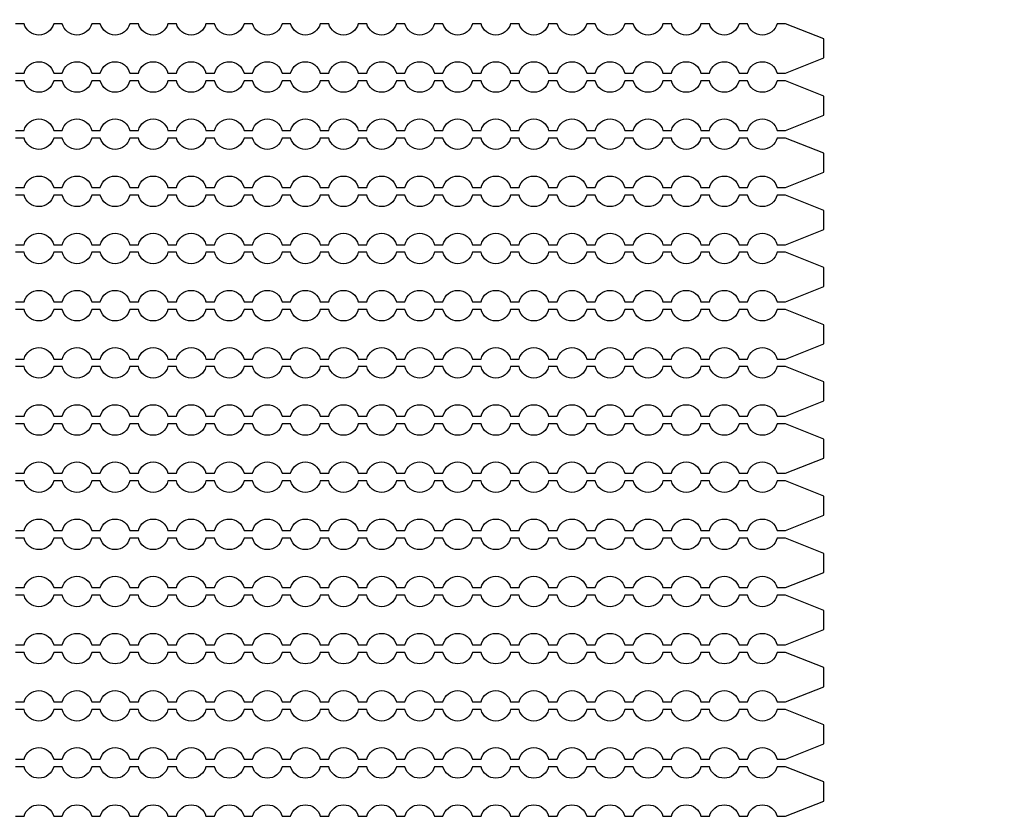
# Model space of a CAD drawing. Extents: x 4056 to 105656, y 4120 to 105720.
# Drawn here: x 69452 to 70758, y 45659 to 46709 of the extents above; entities that cross this region are included whole.
import ezdxf

# ---------------------------------------------------------------- set-up
doc = ezdxf.new("R2010")
doc.units = 13
doc.header["$MEASUREMENT"] = 0
doc.layers.add('Main Layer', color=7, linetype='Continuous', lineweight=0)

msp = doc.modelspace()

# ---------------------------------------------------------------- linework, layer by layer
for points in [[(69446.5, 46638.9), (69457.7, 46638.9, -0.774597), (69496.5, 46638.9), (69507.7, 46638.9, -0.774597), (69546.5, 46638.9), (69557.7, 46638.9, -0.774597), (69596.5, 46638.9), (69607.7, 46638.9, -0.774597), (69646.5, 46638.9), (69657.7, 46638.9, -0.774597), (69696.5, 46638.9), (69707.7, 46638.9, -0.774597), (69746.5, 46638.9), (69757.7, 46638.9, -0.774597), (69796.5, 46638.9), (69807.7, 46638.9, -0.774597), (69846.5, 46638.9), (69857.7, 46638.9, -0.774597), (69896.5, 46638.9), (69907.7, 46638.9, -0.774597), (69946.5, 46638.9), (69957.7, 46638.9, -0.774597), (69996.5, 46638.9), (70007.7, 46638.9, -0.774597), (70046.5, 46638.9), (70057.7, 46638.9, -0.774597), (70096.5, 46638.9), (70107.7, 46638.9, -0.774597), (70146.5, 46638.9), (70157.7, 46638.9, -0.774597), (70196.5, 46638.9), (70207.7, 46638.9, -0.774597), (70246.5, 46638.9), (70257.7, 46638.9, -0.774597), (70296.5, 46638.9), (70307.7, 46638.9, -0.774597), (70346.5, 46638.9), (70357.7, 46638.9, -0.774597), (70396.5, 46638.9), (70407.7, 46638.9, -0.774597), (70446.5, 46638.9), (70457.7, 46638.9), (70507.7, 46658.9), (70507.7, 46683.9), (70457.7, 46703.9), (70446.5, 46703.9, -0.774597), (70407.7, 46703.9), (70396.5, 46703.9, -0.774597), (70357.7, 46703.9), (70346.5, 46703.9, -0.774597), (70307.7, 46703.9), (70296.5, 46703.9, -0.774597), (70257.7, 46703.9), (70246.5, 46703.9, -0.774597), (70207.7, 46703.9), (70196.5, 46703.9, -0.774597), (70157.7, 46703.9), (70146.5, 46703.9, -0.774597), (70107.7, 46703.9), (70096.5, 46703.9, -0.774597), (70057.7, 46703.9), (70046.5, 46703.9, -0.774597), (70007.7, 46703.9), (69996.5, 46703.9, -0.774597), (69957.7, 46703.9), (69946.5, 46703.9, -0.774597), (69907.7, 46703.9), (69896.5, 46703.9, -0.774597), (69857.7, 46703.9), (69846.5, 46703.9, -0.774597), (69807.7, 46703.9), (69796.5, 46703.9, -0.774597), (69757.7, 46703.9), (69746.5, 46703.9, -0.774597), (69707.7, 46703.9), (69696.5, 46703.9, -0.774597), (69657.7, 46703.9), (69646.5, 46703.9, -0.774597), (69607.7, 46703.9), (69596.5, 46703.9, -0.774597), (69557.7, 46703.9), (69546.5, 46703.9, -0.774597), (69507.7, 46703.9), (69496.5, 46703.9, -0.774597), (69457.7, 46703.9), (69446.5, 46703.9, -0.774597)], [(69446.5, 46563.9), (69457.7, 46563.9, -0.774597), (69496.5, 46563.9), (69507.7, 46563.9, -0.774597), (69546.5, 46563.9), (69557.7, 46563.9, -0.774597), (69596.5, 46563.9), (69607.7, 46563.9, -0.774597), (69646.5, 46563.9), (69657.7, 46563.9, -0.774597), (69696.5, 46563.9), (69707.7, 46563.9, -0.774597), (69746.5, 46563.9), (69757.7, 46563.9, -0.774597), (69796.5, 46563.9), (69807.7, 46563.9, -0.774597), (69846.5, 46563.9), (69857.7, 46563.9, -0.774597), (69896.5, 46563.9), (69907.7, 46563.9, -0.774597), (69946.5, 46563.9), (69957.7, 46563.9, -0.774597), (69996.5, 46563.9), (70007.7, 46563.9, -0.774597), (70046.5, 46563.9), (70057.7, 46563.9, -0.774597), (70096.5, 46563.9), (70107.7, 46563.9, -0.774597), (70146.5, 46563.9), (70157.7, 46563.9, -0.774597), (70196.5, 46563.9), (70207.7, 46563.9, -0.774597), (70246.5, 46563.9), (70257.7, 46563.9, -0.774597), (70296.5, 46563.9), (70307.7, 46563.9, -0.774597), (70346.5, 46563.9), (70357.7, 46563.9, -0.774597), (70396.5, 46563.9), (70407.7, 46563.9, -0.774597), (70446.5, 46563.9), (70457.7, 46563.9), (70507.7, 46583.9), (70507.7, 46608.9), (70457.7, 46628.9), (70446.5, 46628.9, -0.774597), (70407.7, 46628.9), (70396.5, 46628.9, -0.774597), (70357.7, 46628.9), (70346.5, 46628.9, -0.774597), (70307.7, 46628.9), (70296.5, 46628.9, -0.774597), (70257.7, 46628.9), (70246.5, 46628.9, -0.774597), (70207.7, 46628.9), (70196.5, 46628.9, -0.774597), (70157.7, 46628.9), (70146.5, 46628.9, -0.774597), (70107.7, 46628.9), (70096.5, 46628.9, -0.774597), (70057.7, 46628.9), (70046.5, 46628.9, -0.774597), (70007.7, 46628.9), (69996.5, 46628.9, -0.774597), (69957.7, 46628.9), (69946.5, 46628.9, -0.774597), (69907.7, 46628.9), (69896.5, 46628.9, -0.774597), (69857.7, 46628.9), (69846.5, 46628.9, -0.774597), (69807.7, 46628.9), (69796.5, 46628.9, -0.774597), (69757.7, 46628.9), (69746.5, 46628.9, -0.774597), (69707.7, 46628.9), (69696.5, 46628.9, -0.774597), (69657.7, 46628.9), (69646.5, 46628.9, -0.774597), (69607.7, 46628.9), (69596.5, 46628.9, -0.774597), (69557.7, 46628.9), (69546.5, 46628.9, -0.774597), (69507.7, 46628.9), (69496.5, 46628.9, -0.774597), (69457.7, 46628.9), (69446.5, 46628.9, -0.774597)], [(69446.5, 46488.9), (69457.7, 46488.9, -0.774597), (69496.5, 46488.9), (69507.7, 46488.9, -0.774597), (69546.5, 46488.9), (69557.7, 46488.9, -0.774597), (69596.5, 46488.9), (69607.7, 46488.9, -0.774597), (69646.5, 46488.9), (69657.7, 46488.9, -0.774597), (69696.5, 46488.9), (69707.7, 46488.9, -0.774597), (69746.5, 46488.9), (69757.7, 46488.9, -0.774597), (69796.5, 46488.9), (69807.7, 46488.9, -0.774597), (69846.5, 46488.9), (69857.7, 46488.9, -0.774597), (69896.5, 46488.9), (69907.7, 46488.9, -0.774597), (69946.5, 46488.9), (69957.7, 46488.9, -0.774597), (69996.5, 46488.9), (70007.7, 46488.9, -0.774597), (70046.5, 46488.9), (70057.7, 46488.9, -0.774597), (70096.5, 46488.9), (70107.7, 46488.9, -0.774597), (70146.5, 46488.9), (70157.7, 46488.9, -0.774597), (70196.5, 46488.9), (70207.7, 46488.9, -0.774597), (70246.5, 46488.9), (70257.7, 46488.9, -0.774597), (70296.5, 46488.9), (70307.7, 46488.9, -0.774597), (70346.5, 46488.9), (70357.7, 46488.9, -0.774597), (70396.5, 46488.9), (70407.7, 46488.9, -0.774597), (70446.5, 46488.9), (70457.7, 46488.9), (70507.7, 46508.9), (70507.7, 46533.9), (70457.7, 46553.9), (70446.5, 46553.9, -0.774597), (70407.7, 46553.9), (70396.5, 46553.9, -0.774597), (70357.7, 46553.9), (70346.5, 46553.9, -0.774597), (70307.7, 46553.9), (70296.5, 46553.9, -0.774597), (70257.7, 46553.9), (70246.5, 46553.9, -0.774597), (70207.7, 46553.9), (70196.5, 46553.9, -0.774597), (70157.7, 46553.9), (70146.5, 46553.9, -0.774597), (70107.7, 46553.9), (70096.5, 46553.9, -0.774597), (70057.7, 46553.9), (70046.5, 46553.9, -0.774597), (70007.7, 46553.9), (69996.5, 46553.9, -0.774597), (69957.7, 46553.9), (69946.5, 46553.9, -0.774597), (69907.7, 46553.9), (69896.5, 46553.9, -0.774597), (69857.7, 46553.9), (69846.5, 46553.9, -0.774597), (69807.7, 46553.9), (69796.5, 46553.9, -0.774597), (69757.7, 46553.9), (69746.5, 46553.9, -0.774597), (69707.7, 46553.9), (69696.5, 46553.9, -0.774597), (69657.7, 46553.9), (69646.5, 46553.9, -0.774597), (69607.7, 46553.9), (69596.5, 46553.9, -0.774597), (69557.7, 46553.9), (69546.5, 46553.9, -0.774597), (69507.7, 46553.9), (69496.5, 46553.9, -0.774597), (69457.7, 46553.9), (69446.5, 46553.9, -0.774597)], [(69446.5, 46413.9), (69457.7, 46413.9, -0.774597), (69496.5, 46413.9), (69507.7, 46413.9, -0.774597), (69546.5, 46413.9), (69557.7, 46413.9, -0.774597), (69596.5, 46413.9), (69607.7, 46413.9, -0.774597), (69646.5, 46413.9), (69657.7, 46413.9, -0.774597), (69696.5, 46413.9), (69707.7, 46413.9, -0.774597), (69746.5, 46413.9), (69757.7, 46413.9, -0.774597), (69796.5, 46413.9), (69807.7, 46413.9, -0.774597), (69846.5, 46413.9), (69857.7, 46413.9, -0.774597), (69896.5, 46413.9), (69907.7, 46413.9, -0.774597), (69946.5, 46413.9), (69957.7, 46413.9, -0.774597), (69996.5, 46413.9), (70007.7, 46413.9, -0.774597), (70046.5, 46413.9), (70057.7, 46413.9, -0.774597), (70096.5, 46413.9), (70107.7, 46413.9, -0.774597), (70146.5, 46413.9), (70157.7, 46413.9, -0.774597), (70196.5, 46413.9), (70207.7, 46413.9, -0.774597), (70246.5, 46413.9), (70257.7, 46413.9, -0.774597), (70296.5, 46413.9), (70307.7, 46413.9, -0.774597), (70346.5, 46413.9), (70357.7, 46413.9, -0.774597), (70396.5, 46413.9), (70407.7, 46413.9, -0.774597), (70446.5, 46413.9), (70457.7, 46413.9), (70507.7, 46433.9), (70507.7, 46458.9), (70457.7, 46478.9), (70446.5, 46478.9, -0.774597), (70407.7, 46478.9), (70396.5, 46478.9, -0.774597), (70357.7, 46478.9), (70346.5, 46478.9, -0.774597), (70307.7, 46478.9), (70296.5, 46478.9, -0.774597), (70257.7, 46478.9), (70246.5, 46478.9, -0.774597), (70207.7, 46478.9), (70196.5, 46478.9, -0.774597), (70157.7, 46478.9), (70146.5, 46478.9, -0.774597), (70107.7, 46478.9), (70096.5, 46478.9, -0.774597), (70057.7, 46478.9), (70046.5, 46478.9, -0.774597), (70007.7, 46478.9), (69996.5, 46478.9, -0.774597), (69957.7, 46478.9), (69946.5, 46478.9, -0.774597), (69907.7, 46478.9), (69896.5, 46478.9, -0.774597), (69857.7, 46478.9), (69846.5, 46478.9, -0.774597), (69807.7, 46478.9), (69796.5, 46478.9, -0.774597), (69757.7, 46478.9), (69746.5, 46478.9, -0.774597), (69707.7, 46478.9), (69696.5, 46478.9, -0.774597), (69657.7, 46478.9), (69646.5, 46478.9, -0.774597), (69607.7, 46478.9), (69596.5, 46478.9, -0.774597), (69557.7, 46478.9), (69546.5, 46478.9, -0.774597), (69507.7, 46478.9), (69496.5, 46478.9, -0.774597), (69457.7, 46478.9), (69446.5, 46478.9, -0.774597)], [(69446.5, 46338.9), (69457.7, 46338.9, -0.774597), (69496.5, 46338.9), (69507.7, 46338.9, -0.774597), (69546.5, 46338.9), (69557.7, 46338.9, -0.774597), (69596.5, 46338.9), (69607.7, 46338.9, -0.774597), (69646.5, 46338.9), (69657.7, 46338.9, -0.774597), (69696.5, 46338.9), (69707.7, 46338.9, -0.774597), (69746.5, 46338.9), (69757.7, 46338.9, -0.774597), (69796.5, 46338.9), (69807.7, 46338.9, -0.774597), (69846.5, 46338.9), (69857.7, 46338.9, -0.774597), (69896.5, 46338.9), (69907.7, 46338.9, -0.774597), (69946.5, 46338.9), (69957.7, 46338.9, -0.774597), (69996.5, 46338.9), (70007.7, 46338.9, -0.774597), (70046.5, 46338.9), (70057.7, 46338.9, -0.774597), (70096.5, 46338.9), (70107.7, 46338.9, -0.774597), (70146.5, 46338.9), (70157.7, 46338.9, -0.774597), (70196.5, 46338.9), (70207.7, 46338.9, -0.774597), (70246.5, 46338.9), (70257.7, 46338.9, -0.774597), (70296.5, 46338.9), (70307.7, 46338.9, -0.774597), (70346.5, 46338.9), (70357.7, 46338.9, -0.774597), (70396.5, 46338.9), (70407.7, 46338.9, -0.774597), (70446.5, 46338.9), (70457.7, 46338.9), (70507.7, 46358.9), (70507.7, 46383.9), (70457.7, 46403.9), (70446.5, 46403.9, -0.774597), (70407.7, 46403.9), (70396.5, 46403.9, -0.774597), (70357.7, 46403.9), (70346.5, 46403.9, -0.774597), (70307.7, 46403.9), (70296.5, 46403.9, -0.774597), (70257.7, 46403.9), (70246.5, 46403.9, -0.774597), (70207.7, 46403.9), (70196.5, 46403.9, -0.774597), (70157.7, 46403.9), (70146.5, 46403.9, -0.774597), (70107.7, 46403.9), (70096.5, 46403.9, -0.774597), (70057.7, 46403.9), (70046.5, 46403.9, -0.774597), (70007.7, 46403.9), (69996.5, 46403.9, -0.774597), (69957.7, 46403.9), (69946.5, 46403.9, -0.774597), (69907.7, 46403.9), (69896.5, 46403.9, -0.774597), (69857.7, 46403.9), (69846.5, 46403.9, -0.774597), (69807.7, 46403.9), (69796.5, 46403.9, -0.774597), (69757.7, 46403.9), (69746.5, 46403.9, -0.774597), (69707.7, 46403.9), (69696.5, 46403.9, -0.774597), (69657.7, 46403.9), (69646.5, 46403.9, -0.774597), (69607.7, 46403.9), (69596.5, 46403.9, -0.774597), (69557.7, 46403.9), (69546.5, 46403.9, -0.774597), (69507.7, 46403.9), (69496.5, 46403.9, -0.774597), (69457.7, 46403.9), (69446.5, 46403.9, -0.774597)], [(69446.5, 46263.9), (69457.7, 46263.9, -0.774597), (69496.5, 46263.9), (69507.7, 46263.9, -0.774597), (69546.5, 46263.9), (69557.7, 46263.9, -0.774597), (69596.5, 46263.9), (69607.7, 46263.9, -0.774597), (69646.5, 46263.9), (69657.7, 46263.9, -0.774597), (69696.5, 46263.9), (69707.7, 46263.9, -0.774597), (69746.5, 46263.9), (69757.7, 46263.9, -0.774597), (69796.5, 46263.9), (69807.7, 46263.9, -0.774597), (69846.5, 46263.9), (69857.7, 46263.9, -0.774597), (69896.5, 46263.9), (69907.7, 46263.9, -0.774597), (69946.5, 46263.9), (69957.7, 46263.9, -0.774597), (69996.5, 46263.9), (70007.7, 46263.9, -0.774597), (70046.5, 46263.9), (70057.7, 46263.9, -0.774597), (70096.5, 46263.9), (70107.7, 46263.9, -0.774597), (70146.5, 46263.9), (70157.7, 46263.9, -0.774597), (70196.5, 46263.9), (70207.7, 46263.9, -0.774597), (70246.5, 46263.9), (70257.7, 46263.9, -0.774597), (70296.5, 46263.9), (70307.7, 46263.9, -0.774597), (70346.5, 46263.9), (70357.7, 46263.9, -0.774597), (70396.5, 46263.9), (70407.7, 46263.9, -0.774597), (70446.5, 46263.9), (70457.7, 46263.9), (70507.7, 46283.9), (70507.7, 46308.9), (70457.7, 46328.9), (70446.5, 46328.9, -0.774597), (70407.7, 46328.9), (70396.5, 46328.9, -0.774597), (70357.7, 46328.9), (70346.5, 46328.9, -0.774597), (70307.7, 46328.9), (70296.5, 46328.9, -0.774597), (70257.7, 46328.9), (70246.5, 46328.9, -0.774597), (70207.7, 46328.9), (70196.5, 46328.9, -0.774597), (70157.7, 46328.9), (70146.5, 46328.9, -0.774597), (70107.7, 46328.9), (70096.5, 46328.9, -0.774597), (70057.7, 46328.9), (70046.5, 46328.9, -0.774597), (70007.7, 46328.9), (69996.5, 46328.9, -0.774597), (69957.7, 46328.9), (69946.5, 46328.9, -0.774597), (69907.7, 46328.9), (69896.5, 46328.9, -0.774597), (69857.7, 46328.9), (69846.5, 46328.9, -0.774597), (69807.7, 46328.9), (69796.5, 46328.9, -0.774597), (69757.7, 46328.9), (69746.5, 46328.9, -0.774597), (69707.7, 46328.9), (69696.5, 46328.9, -0.774597), (69657.7, 46328.9), (69646.5, 46328.9, -0.774597), (69607.7, 46328.9), (69596.5, 46328.9, -0.774597), (69557.7, 46328.9), (69546.5, 46328.9, -0.774597), (69507.7, 46328.9), (69496.5, 46328.9, -0.774597), (69457.7, 46328.9), (69446.5, 46328.9, -0.774597)], [(69446.5, 46188.9), (69457.7, 46188.9, -0.774597), (69496.5, 46188.9), (69507.7, 46188.9, -0.774597), (69546.5, 46188.9), (69557.7, 46188.9, -0.774597), (69596.5, 46188.9), (69607.7, 46188.9, -0.774597), (69646.5, 46188.9), (69657.7, 46188.9, -0.774597), (69696.5, 46188.9), (69707.7, 46188.9, -0.774597), (69746.5, 46188.9), (69757.7, 46188.9, -0.774597), (69796.5, 46188.9), (69807.7, 46188.9, -0.774597), (69846.5, 46188.9), (69857.7, 46188.9, -0.774597), (69896.5, 46188.9), (69907.7, 46188.9, -0.774597), (69946.5, 46188.9), (69957.7, 46188.9, -0.774597), (69996.5, 46188.9), (70007.7, 46188.9, -0.774597), (70046.5, 46188.9), (70057.7, 46188.9, -0.774597), (70096.5, 46188.9), (70107.7, 46188.9, -0.774597), (70146.5, 46188.9), (70157.7, 46188.9, -0.774597), (70196.5, 46188.9), (70207.7, 46188.9, -0.774597), (70246.5, 46188.9), (70257.7, 46188.9, -0.774597), (70296.5, 46188.9), (70307.7, 46188.9, -0.774597), (70346.5, 46188.9), (70357.7, 46188.9, -0.774597), (70396.5, 46188.9), (70407.7, 46188.9, -0.774597), (70446.5, 46188.9), (70457.7, 46188.9), (70507.7, 46208.9), (70507.7, 46233.9), (70457.7, 46253.9), (70446.5, 46253.9, -0.774597), (70407.7, 46253.9), (70396.5, 46253.9, -0.774597), (70357.7, 46253.9), (70346.5, 46253.9, -0.774597), (70307.7, 46253.9), (70296.5, 46253.9, -0.774597), (70257.7, 46253.9), (70246.5, 46253.9, -0.774597), (70207.7, 46253.9), (70196.5, 46253.9, -0.774597), (70157.7, 46253.9), (70146.5, 46253.9, -0.774597), (70107.7, 46253.9), (70096.5, 46253.9, -0.774597), (70057.7, 46253.9), (70046.5, 46253.9, -0.774597), (70007.7, 46253.9), (69996.5, 46253.9, -0.774597), (69957.7, 46253.9), (69946.5, 46253.9, -0.774597), (69907.7, 46253.9), (69896.5, 46253.9, -0.774597), (69857.7, 46253.9), (69846.5, 46253.9, -0.774597), (69807.7, 46253.9), (69796.5, 46253.9, -0.774597), (69757.7, 46253.9), (69746.5, 46253.9, -0.774597), (69707.7, 46253.9), (69696.5, 46253.9, -0.774597), (69657.7, 46253.9), (69646.5, 46253.9, -0.774597), (69607.7, 46253.9), (69596.5, 46253.9, -0.774597), (69557.7, 46253.9), (69546.5, 46253.9, -0.774597), (69507.7, 46253.9), (69496.5, 46253.9, -0.774597), (69457.7, 46253.9), (69446.5, 46253.9, -0.774597)], [(69446.5, 46113.9), (69457.7, 46113.9, -0.774597), (69496.5, 46113.9), (69507.7, 46113.9, -0.774597), (69546.5, 46113.9), (69557.7, 46113.9, -0.774597), (69596.5, 46113.9), (69607.7, 46113.9, -0.774597), (69646.5, 46113.9), (69657.7, 46113.9, -0.774597), (69696.5, 46113.9), (69707.7, 46113.9, -0.774597), (69746.5, 46113.9), (69757.7, 46113.9, -0.774597), (69796.5, 46113.9), (69807.7, 46113.9, -0.774597), (69846.5, 46113.9), (69857.7, 46113.9, -0.774597), (69896.5, 46113.9), (69907.7, 46113.9, -0.774597), (69946.5, 46113.9), (69957.7, 46113.9, -0.774597), (69996.5, 46113.9), (70007.7, 46113.9, -0.774597), (70046.5, 46113.9), (70057.7, 46113.9, -0.774597), (70096.5, 46113.9), (70107.7, 46113.9, -0.774597), (70146.5, 46113.9), (70157.7, 46113.9, -0.774597), (70196.5, 46113.9), (70207.7, 46113.9, -0.774597), (70246.5, 46113.9), (70257.7, 46113.9, -0.774597), (70296.5, 46113.9), (70307.7, 46113.9, -0.774597), (70346.5, 46113.9), (70357.7, 46113.9, -0.774597), (70396.5, 46113.9), (70407.7, 46113.9, -0.774597), (70446.5, 46113.9), (70457.7, 46113.9), (70507.7, 46133.9), (70507.7, 46158.9), (70457.7, 46178.9), (70446.5, 46178.9, -0.774597), (70407.7, 46178.9), (70396.5, 46178.9, -0.774597), (70357.7, 46178.9), (70346.5, 46178.9, -0.774597), (70307.7, 46178.9), (70296.5, 46178.9, -0.774597), (70257.7, 46178.9), (70246.5, 46178.9, -0.774597), (70207.7, 46178.9), (70196.5, 46178.9, -0.774597), (70157.7, 46178.9), (70146.5, 46178.9, -0.774597), (70107.7, 46178.9), (70096.5, 46178.9, -0.774597), (70057.7, 46178.9), (70046.5, 46178.9, -0.774597), (70007.7, 46178.9), (69996.5, 46178.9, -0.774597), (69957.7, 46178.9), (69946.5, 46178.9, -0.774597), (69907.7, 46178.9), (69896.5, 46178.9, -0.774597), (69857.7, 46178.9), (69846.5, 46178.9, -0.774597), (69807.7, 46178.9), (69796.5, 46178.9, -0.774597), (69757.7, 46178.9), (69746.5, 46178.9, -0.774597), (69707.7, 46178.9), (69696.5, 46178.9, -0.774597), (69657.7, 46178.9), (69646.5, 46178.9, -0.774597), (69607.7, 46178.9), (69596.5, 46178.9, -0.774597), (69557.7, 46178.9), (69546.5, 46178.9, -0.774597), (69507.7, 46178.9), (69496.5, 46178.9, -0.774597), (69457.7, 46178.9), (69446.5, 46178.9, -0.774597)], [(69446.5, 46038.9), (69457.7, 46038.9, -0.774597), (69496.5, 46038.9), (69507.7, 46038.9, -0.774597), (69546.5, 46038.9), (69557.7, 46038.9, -0.774597), (69596.5, 46038.9), (69607.7, 46038.9, -0.774597), (69646.5, 46038.9), (69657.7, 46038.9, -0.774597), (69696.5, 46038.9), (69707.7, 46038.9, -0.774597), (69746.5, 46038.9), (69757.7, 46038.9, -0.774597), (69796.5, 46038.9), (69807.7, 46038.9, -0.774597), (69846.5, 46038.9), (69857.7, 46038.9, -0.774597), (69896.5, 46038.9), (69907.7, 46038.9, -0.774597), (69946.5, 46038.9), (69957.7, 46038.9, -0.774597), (69996.5, 46038.9), (70007.7, 46038.9, -0.774597), (70046.5, 46038.9), (70057.7, 46038.9, -0.774597), (70096.5, 46038.9), (70107.7, 46038.9, -0.774597), (70146.5, 46038.9), (70157.7, 46038.9, -0.774597), (70196.5, 46038.9), (70207.7, 46038.9, -0.774597), (70246.5, 46038.9), (70257.7, 46038.9, -0.774597), (70296.5, 46038.9), (70307.7, 46038.9, -0.774597), (70346.5, 46038.9), (70357.7, 46038.9, -0.774597), (70396.5, 46038.9), (70407.7, 46038.9, -0.774597), (70446.5, 46038.9), (70457.7, 46038.9), (70507.7, 46058.9), (70507.7, 46083.9), (70457.7, 46103.9), (70446.5, 46103.9, -0.774597), (70407.7, 46103.9), (70396.5, 46103.9, -0.774597), (70357.7, 46103.9), (70346.5, 46103.9, -0.774597), (70307.7, 46103.9), (70296.5, 46103.9, -0.774597), (70257.7, 46103.9), (70246.5, 46103.9, -0.774597), (70207.7, 46103.9), (70196.5, 46103.9, -0.774597), (70157.7, 46103.9), (70146.5, 46103.9, -0.774597), (70107.7, 46103.9), (70096.5, 46103.9, -0.774597), (70057.7, 46103.9), (70046.5, 46103.9, -0.774597), (70007.7, 46103.9), (69996.5, 46103.9, -0.774597), (69957.7, 46103.9), (69946.5, 46103.9, -0.774597), (69907.7, 46103.9), (69896.5, 46103.9, -0.774597), (69857.7, 46103.9), (69846.5, 46103.9, -0.774597), (69807.7, 46103.9), (69796.5, 46103.9, -0.774597), (69757.7, 46103.9), (69746.5, 46103.9, -0.774597), (69707.7, 46103.9), (69696.5, 46103.9, -0.774597), (69657.7, 46103.9), (69646.5, 46103.9, -0.774597), (69607.7, 46103.9), (69596.5, 46103.9, -0.774597), (69557.7, 46103.9), (69546.5, 46103.9, -0.774597), (69507.7, 46103.9), (69496.5, 46103.9, -0.774597), (69457.7, 46103.9), (69446.5, 46103.9, -0.774597)], [(69446.5, 45963.9), (69457.7, 45963.9, -0.774597), (69496.5, 45963.9), (69507.7, 45963.9, -0.774597), (69546.5, 45963.9), (69557.7, 45963.9, -0.774597), (69596.5, 45963.9), (69607.7, 45963.9, -0.774597), (69646.5, 45963.9), (69657.7, 45963.9, -0.774597), (69696.5, 45963.9), (69707.7, 45963.9, -0.774597), (69746.5, 45963.9), (69757.7, 45963.9, -0.774597), (69796.5, 45963.9), (69807.7, 45963.9, -0.774597), (69846.5, 45963.9), (69857.7, 45963.9, -0.774597), (69896.5, 45963.9), (69907.7, 45963.9, -0.774597), (69946.5, 45963.9), (69957.7, 45963.9, -0.774597), (69996.5, 45963.9), (70007.7, 45963.9, -0.774597), (70046.5, 45963.9), (70057.7, 45963.9, -0.774597), (70096.5, 45963.9), (70107.7, 45963.9, -0.774597), (70146.5, 45963.9), (70157.7, 45963.9, -0.774597), (70196.5, 45963.9), (70207.7, 45963.9, -0.774597), (70246.5, 45963.9), (70257.7, 45963.9, -0.774597), (70296.5, 45963.9), (70307.7, 45963.9, -0.774597), (70346.5, 45963.9), (70357.7, 45963.9, -0.774597), (70396.5, 45963.9), (70407.7, 45963.9, -0.774597), (70446.5, 45963.9), (70457.7, 45963.9), (70507.7, 45983.9), (70507.7, 46008.9), (70457.7, 46028.9), (70446.5, 46028.9, -0.774597), (70407.7, 46028.9), (70396.5, 46028.9, -0.774597), (70357.7, 46028.9), (70346.5, 46028.9, -0.774597), (70307.7, 46028.9), (70296.5, 46028.9, -0.774597), (70257.7, 46028.9), (70246.5, 46028.9, -0.774597), (70207.7, 46028.9), (70196.5, 46028.9, -0.774597), (70157.7, 46028.9), (70146.5, 46028.9, -0.774597), (70107.7, 46028.9), (70096.5, 46028.9, -0.774597), (70057.7, 46028.9), (70046.5, 46028.9, -0.774597), (70007.7, 46028.9), (69996.5, 46028.9, -0.774597), (69957.7, 46028.9), (69946.5, 46028.9, -0.774597), (69907.7, 46028.9), (69896.5, 46028.9, -0.774597), (69857.7, 46028.9), (69846.5, 46028.9, -0.774597), (69807.7, 46028.9), (69796.5, 46028.9, -0.774597), (69757.7, 46028.9), (69746.5, 46028.9, -0.774597), (69707.7, 46028.9), (69696.5, 46028.9, -0.774597), (69657.7, 46028.9), (69646.5, 46028.9, -0.774597), (69607.7, 46028.9), (69596.5, 46028.9, -0.774597), (69557.7, 46028.9), (69546.5, 46028.9, -0.774597), (69507.7, 46028.9), (69496.5, 46028.9, -0.774597), (69457.7, 46028.9), (69446.5, 46028.9, -0.774597)], [(69446.5, 45888.9), (69457.7, 45888.9, -0.774597), (69496.5, 45888.9), (69507.7, 45888.9, -0.774597), (69546.5, 45888.9), (69557.7, 45888.9, -0.774597), (69596.5, 45888.9), (69607.7, 45888.9, -0.774597), (69646.5, 45888.9), (69657.7, 45888.9, -0.774597), (69696.5, 45888.9), (69707.7, 45888.9, -0.774597), (69746.5, 45888.9), (69757.7, 45888.9, -0.774597), (69796.5, 45888.9), (69807.7, 45888.9, -0.774597), (69846.5, 45888.9), (69857.7, 45888.9, -0.774597), (69896.5, 45888.9), (69907.7, 45888.9, -0.774597), (69946.5, 45888.9), (69957.7, 45888.9, -0.774597), (69996.5, 45888.9), (70007.7, 45888.9, -0.774597), (70046.5, 45888.9), (70057.7, 45888.9, -0.774597), (70096.5, 45888.9), (70107.7, 45888.9, -0.774597), (70146.5, 45888.9), (70157.7, 45888.9, -0.774597), (70196.5, 45888.9), (70207.7, 45888.9, -0.774597), (70246.5, 45888.9), (70257.7, 45888.9, -0.774597), (70296.5, 45888.9), (70307.7, 45888.9, -0.774597), (70346.5, 45888.9), (70357.7, 45888.9, -0.774597), (70396.5, 45888.9), (70407.7, 45888.9, -0.774597), (70446.5, 45888.9), (70457.7, 45888.9), (70507.7, 45908.9), (70507.7, 45933.9), (70457.7, 45953.9), (70446.5, 45953.9, -0.774597), (70407.7, 45953.9), (70396.5, 45953.9, -0.774597), (70357.7, 45953.9), (70346.5, 45953.9, -0.774597), (70307.7, 45953.9), (70296.5, 45953.9, -0.774597), (70257.7, 45953.9), (70246.5, 45953.9, -0.774597), (70207.7, 45953.9), (70196.5, 45953.9, -0.774597), (70157.7, 45953.9), (70146.5, 45953.9, -0.774597), (70107.7, 45953.9), (70096.5, 45953.9, -0.774597), (70057.7, 45953.9), (70046.5, 45953.9, -0.774597), (70007.7, 45953.9), (69996.5, 45953.9, -0.774597), (69957.7, 45953.9), (69946.5, 45953.9, -0.774597), (69907.7, 45953.9), (69896.5, 45953.9, -0.774597), (69857.7, 45953.9), (69846.5, 45953.9, -0.774597), (69807.7, 45953.9), (69796.5, 45953.9, -0.774597), (69757.7, 45953.9), (69746.5, 45953.9, -0.774597), (69707.7, 45953.9), (69696.5, 45953.9, -0.774597), (69657.7, 45953.9), (69646.5, 45953.9, -0.774597), (69607.7, 45953.9), (69596.5, 45953.9, -0.774597), (69557.7, 45953.9), (69546.5, 45953.9, -0.774597), (69507.7, 45953.9), (69496.5, 45953.9, -0.774597), (69457.7, 45953.9), (69446.5, 45953.9, -0.774597)], [(69446.5, 45813.9), (69457.7, 45813.9, -0.774597), (69496.5, 45813.9), (69507.7, 45813.9, -0.774597), (69546.5, 45813.9), (69557.7, 45813.9, -0.774597), (69596.5, 45813.9), (69607.7, 45813.9, -0.774597), (69646.5, 45813.9), (69657.7, 45813.9, -0.774597), (69696.5, 45813.9), (69707.7, 45813.9, -0.774597), (69746.5, 45813.9), (69757.7, 45813.9, -0.774597), (69796.5, 45813.9), (69807.7, 45813.9, -0.774597), (69846.5, 45813.9), (69857.7, 45813.9, -0.774597), (69896.5, 45813.9), (69907.7, 45813.9, -0.774597), (69946.5, 45813.9), (69957.7, 45813.9, -0.774597), (69996.5, 45813.9), (70007.7, 45813.9, -0.774597), (70046.5, 45813.9), (70057.7, 45813.9, -0.774597), (70096.5, 45813.9), (70107.7, 45813.9, -0.774597), (70146.5, 45813.9), (70157.7, 45813.9, -0.774597), (70196.5, 45813.9), (70207.7, 45813.9, -0.774597), (70246.5, 45813.9), (70257.7, 45813.9, -0.774597), (70296.5, 45813.9), (70307.7, 45813.9, -0.774597), (70346.5, 45813.9), (70357.7, 45813.9, -0.774597), (70396.5, 45813.9), (70407.7, 45813.9, -0.774597), (70446.5, 45813.9), (70457.7, 45813.9), (70507.7, 45833.9), (70507.7, 45858.9), (70457.7, 45878.9), (70446.5, 45878.9, -0.774597), (70407.7, 45878.9), (70396.5, 45878.9, -0.774597), (70357.7, 45878.9), (70346.5, 45878.9, -0.774597), (70307.7, 45878.9), (70296.5, 45878.9, -0.774597), (70257.7, 45878.9), (70246.5, 45878.9, -0.774597), (70207.7, 45878.9), (70196.5, 45878.9, -0.774597), (70157.7, 45878.9), (70146.5, 45878.9, -0.774597), (70107.7, 45878.9), (70096.5, 45878.9, -0.774597), (70057.7, 45878.9), (70046.5, 45878.9, -0.774597), (70007.7, 45878.9), (69996.5, 45878.9, -0.774597), (69957.7, 45878.9), (69946.5, 45878.9, -0.774597), (69907.7, 45878.9), (69896.5, 45878.9, -0.774597), (69857.7, 45878.9), (69846.5, 45878.9, -0.774597), (69807.7, 45878.9), (69796.5, 45878.9, -0.774597), (69757.7, 45878.9), (69746.5, 45878.9, -0.774597), (69707.7, 45878.9), (69696.5, 45878.9, -0.774597), (69657.7, 45878.9), (69646.5, 45878.9, -0.774597), (69607.7, 45878.9), (69596.5, 45878.9, -0.774597), (69557.7, 45878.9), (69546.5, 45878.9, -0.774597), (69507.7, 45878.9), (69496.5, 45878.9, -0.774597), (69457.7, 45878.9), (69446.5, 45878.9, -0.774597)], [(69446.5, 45738.9), (69457.7, 45738.9, -0.774597), (69496.5, 45738.9), (69507.7, 45738.9, -0.774597), (69546.5, 45738.9), (69557.7, 45738.9, -0.774597), (69596.5, 45738.9), (69607.7, 45738.9, -0.774597), (69646.5, 45738.9), (69657.7, 45738.9, -0.774597), (69696.5, 45738.9), (69707.7, 45738.9, -0.774597), (69746.5, 45738.9), (69757.7, 45738.9, -0.774597), (69796.5, 45738.9), (69807.7, 45738.9, -0.774597), (69846.5, 45738.9), (69857.7, 45738.9, -0.774597), (69896.5, 45738.9), (69907.7, 45738.9, -0.774597), (69946.5, 45738.9), (69957.7, 45738.9, -0.774597), (69996.5, 45738.9), (70007.7, 45738.9, -0.774597), (70046.5, 45738.9), (70057.7, 45738.9, -0.774597), (70096.5, 45738.9), (70107.7, 45738.9, -0.774597), (70146.5, 45738.9), (70157.7, 45738.9, -0.774597), (70196.5, 45738.9), (70207.7, 45738.9, -0.774597), (70246.5, 45738.9), (70257.7, 45738.9, -0.774597), (70296.5, 45738.9), (70307.7, 45738.9, -0.774597), (70346.5, 45738.9), (70357.7, 45738.9, -0.774597), (70396.5, 45738.9), (70407.7, 45738.9, -0.774597), (70446.5, 45738.9), (70457.7, 45738.9), (70507.7, 45758.9), (70507.7, 45783.9), (70457.7, 45803.9), (70446.5, 45803.9, -0.774597), (70407.7, 45803.9), (70396.5, 45803.9, -0.774597), (70357.7, 45803.9), (70346.5, 45803.9, -0.774597), (70307.7, 45803.9), (70296.5, 45803.9, -0.774597), (70257.7, 45803.9), (70246.5, 45803.9, -0.774597), (70207.7, 45803.9), (70196.5, 45803.9, -0.774597), (70157.7, 45803.9), (70146.5, 45803.9, -0.774597), (70107.7, 45803.9), (70096.5, 45803.9, -0.774597), (70057.7, 45803.9), (70046.5, 45803.9, -0.774597), (70007.7, 45803.9), (69996.5, 45803.9, -0.774597), (69957.7, 45803.9), (69946.5, 45803.9, -0.774597), (69907.7, 45803.9), (69896.5, 45803.9, -0.774597), (69857.7, 45803.9), (69846.5, 45803.9, -0.774597), (69807.7, 45803.9), (69796.5, 45803.9, -0.774597), (69757.7, 45803.9), (69746.5, 45803.9, -0.774597), (69707.7, 45803.9), (69696.5, 45803.9, -0.774597), (69657.7, 45803.9), (69646.5, 45803.9, -0.774597), (69607.7, 45803.9), (69596.5, 45803.9, -0.774597), (69557.7, 45803.9), (69546.5, 45803.9, -0.774597), (69507.7, 45803.9), (69496.5, 45803.9, -0.774597), (69457.7, 45803.9), (69446.5, 45803.9, -0.774597)], [(69446.5, 45663.9), (69457.7, 45663.9, -0.774597), (69496.5, 45663.9), (69507.7, 45663.9, -0.774597), (69546.5, 45663.9), (69557.7, 45663.9, -0.774597), (69596.5, 45663.9), (69607.7, 45663.9, -0.774597), (69646.5, 45663.9), (69657.7, 45663.9, -0.774597), (69696.5, 45663.9), (69707.7, 45663.9, -0.774597), (69746.5, 45663.9), (69757.7, 45663.9, -0.774597), (69796.5, 45663.9), (69807.7, 45663.9, -0.774597), (69846.5, 45663.9), (69857.7, 45663.9, -0.774597), (69896.5, 45663.9), (69907.7, 45663.9, -0.774597), (69946.5, 45663.9), (69957.7, 45663.9, -0.774597), (69996.5, 45663.9), (70007.7, 45663.9, -0.774597), (70046.5, 45663.9), (70057.7, 45663.9, -0.774597), (70096.5, 45663.9), (70107.7, 45663.9, -0.774597), (70146.5, 45663.9), (70157.7, 45663.9, -0.774597), (70196.5, 45663.9), (70207.7, 45663.9, -0.774597), (70246.5, 45663.9), (70257.7, 45663.9, -0.774597), (70296.5, 45663.9), (70307.7, 45663.9, -0.774597), (70346.5, 45663.9), (70357.7, 45663.9, -0.774597), (70396.5, 45663.9), (70407.7, 45663.9, -0.774597), (70446.5, 45663.9), (70457.7, 45663.9), (70507.7, 45683.9), (70507.7, 45708.9), (70457.7, 45728.9), (70446.5, 45728.9, -0.774597), (70407.7, 45728.9), (70396.5, 45728.9, -0.774597), (70357.7, 45728.9), (70346.5, 45728.9, -0.774597), (70307.7, 45728.9), (70296.5, 45728.9, -0.774597), (70257.7, 45728.9), (70246.5, 45728.9, -0.774597), (70207.7, 45728.9), (70196.5, 45728.9, -0.774597), (70157.7, 45728.9), (70146.5, 45728.9, -0.774597), (70107.7, 45728.9), (70096.5, 45728.9, -0.774597), (70057.7, 45728.9), (70046.5, 45728.9, -0.774597), (70007.7, 45728.9), (69996.5, 45728.9, -0.774597), (69957.7, 45728.9), (69946.5, 45728.9, -0.774597), (69907.7, 45728.9), (69896.5, 45728.9, -0.774597), (69857.7, 45728.9), (69846.5, 45728.9, -0.774597), (69807.7, 45728.9), (69796.5, 45728.9, -0.774597), (69757.7, 45728.9), (69746.5, 45728.9, -0.774597), (69707.7, 45728.9), (69696.5, 45728.9, -0.774597), (69657.7, 45728.9), (69646.5, 45728.9, -0.774597), (69607.7, 45728.9), (69596.5, 45728.9, -0.774597), (69557.7, 45728.9), (69546.5, 45728.9, -0.774597), (69507.7, 45728.9), (69496.5, 45728.9, -0.774597), (69457.7, 45728.9), (69446.5, 45728.9, -0.774597)]]:
    msp.add_lwpolyline(points, format="xyb")
at = {"layer": 'Main Layer'}
msp.add_circle((54856, 54920.5), 50800, dxfattribs=at)

doc.saveas('drawing.dxf')
